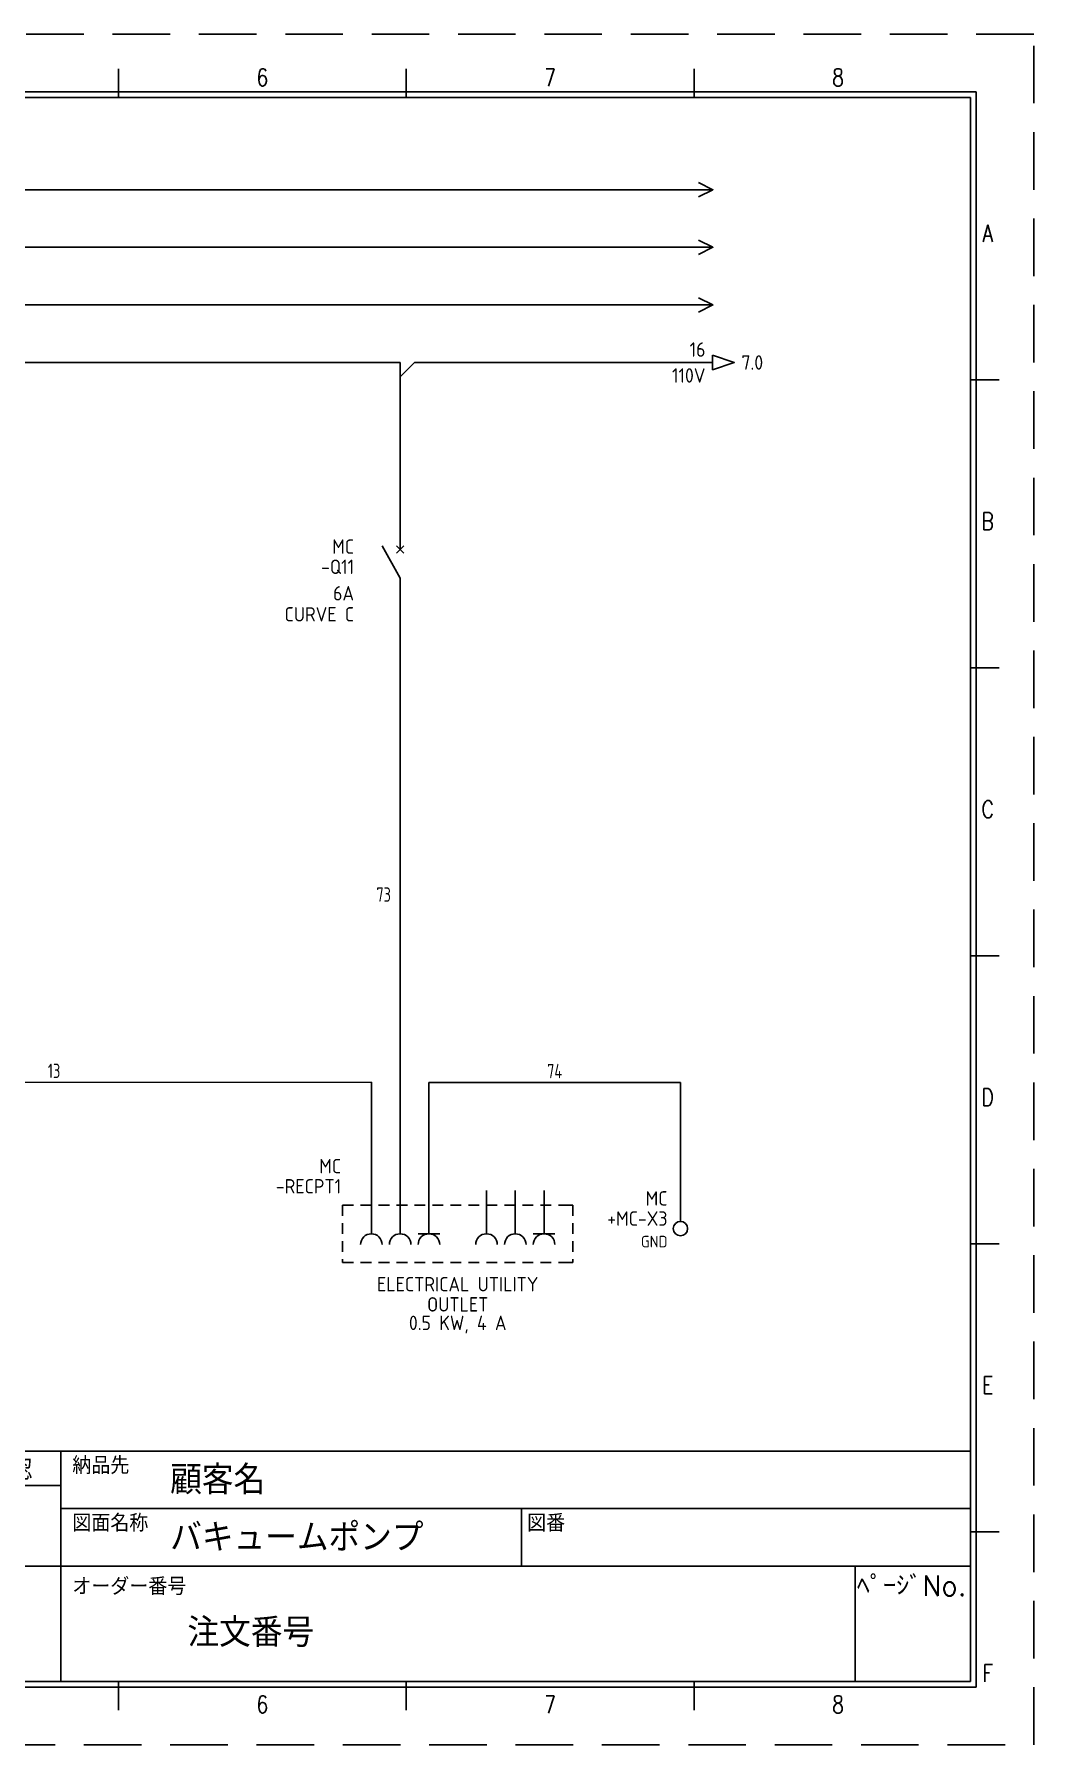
# Model space of a CAD drawing. Header units: millimetres. Extents: x 0 to 420, y 0 to 297.
# Drawn here: x 246.4 to 420, y 0 to 297 of the extents above; entities that cross this region are included whole.
import ezdxf
from ezdxf.enums import TextEntityAlignment as Align

# ---------------------------------------------------------------- set-up
doc = ezdxf.new("R2010")
doc.units = ezdxf.units.MM
doc.header["$LTSCALE"] = 10
doc.linetypes.add('DASHEDX2', pattern=[1.5, 1, -0.5])
doc.linetypes.add('HIDDEN', pattern=[0.375, 0.25, -0.125])
doc.layers.get('0').update_dxf_attribs({"linetype": 'CONTINUOUS'})
for name, color, linetype in [('COMMENT', 4, 'CONTINUOUS'), ('DESC', 150, 'CONTINUOUS'), ('GRN_2.5mm^2', 3, 'CONTINUOUS'), ('HIDDEN', 7, 'HIDDEN'), ('LOC', 8, 'CONTINUOUS'), ('MISC', 7, 'CONTINUOUS'), ('RED_2.5mm^2', 1, 'CONTINUOUS'), ('SYMS', 7, 'CONTINUOUS'), ('TAGS', 150, 'CONTINUOUS'), ('TAN_1.5mm^2', 253, 'CONTINUOUS'), ('TAN_4.0mm^2', 253, 'CONTINUOUS'), ('TERMS', 123, 'CONTINUOUS'), ('TITLE', 4, 'CONTINUOUS'), ('WIRENO', 72, 'CONTINUOUS'), ('WIREREF', 52, 'CONTINUOUS'), ('XREF', 7, 'CONTINUOUS'), ('ZUWAKU', 7, 'CONTINUOUS')]:
    doc.layers.add(name, color=color, linetype=linetype)
doc.styles.get("Standard").update_dxf_attribs({"font": 'romans', "width": 0.8, "bigfont": 'extfont'})
doc.styles.add('WD_IEC', font='isocp2.shx', dxfattribs={"width": 0.9, "height": 4, "bigfont": 'extfont2.shx'})

# ---------------------------------------------------------------- blocks, each defined once
blk = doc.blocks.new('JIS_tblock_a3(L)')
at = {"layer": 'HIDDEN'}
for p, q in [((-398, 32), (-258, 32)), ((-398, 24), (-258, 24)), ((-398, 16), (-258, 16)), ((-398, 8), (-258, 8))]:
    blk.add_line(p, q, dxfattribs=at)
at = {"layer": 'ZUWAKU'}
for p, q in [((-398, 40), (0, 40)), ((-398, 40), (-398, 0)), ((-373, 40), (-373, 0)), ((-372.5, 40), (-372.5, 0)), ((-258, 0), (-258, 40)), ((-238, 40), (-238, 20)), ((-218, 40), (-218, 20)), ((-198, 40), (-198, 20)), ((-178, 40), (-178, 20)), ((-158, 0), (-158, 40)), ((0, 0), (0, 40)), ((-241, 35), (-254, 23)), ((-238, 34), (-158, 34)), ((-158, 30), (0, 30)), ((-78, 30), (-78, 20)), ((-258, 20), (-158, 20)), ((-158, 20), (0, 20)), ((-20, 20), (-20, 0)), ((-398, 0), (0, 0))]:
    blk.add_line(p, q, dxfattribs=at)
at = {"layer": 'TITLE'}
for tag, p, height in [('REVINFO51', (-370, 34), 3), ('ORDER2', (-139, 32.5), 5), ('REVINFO41', (-370, 26), 3), ('INFO1', (-139, 22.5), 5), ('SCALE0', (-247.5, 23), 3), ('REVINFO31', (-370, 18), 3), ('REVINFO21', (-370, 10), 3), ('ORDER1', (-136, 6), 5), ('REVINFO11', (-370, 2), 3)]:
    blk.add_attdef(tag, p, '', height=height, dxfattribs=at)
for tag, p in [('REVDATEY5', (-306, 34)), ('REVDATEM5', (-298, 34)), ('REVDATED5', (-290, 34)), ('REVDESIGN5', (-260, 34)), ('SCALE1', (-251, 29)), ('REVDATEY4', (-306, 26)), ('REVDATEM4', (-298, 26)), ('REVDATED4', (-290, 26)), ('REVDESIGN4', (-260, 26)), ('REVDATEY3', (-306, 18)), ('REVDATEM3', (-298, 18)), ('REVDATED3', (-290, 18)), ('REVDESIGN3', (-260, 18)), ('REVDATEY2', (-306, 10)), ('REVDATEM2', (-298, 10)), ('REVDATED2', (-290, 10)), ('REVDESIGN2', (-260, 10)), ('REVDATEY1', (-306, 2)), ('REVDATEM1', (-298, 2)), ('REVDATED1', (-290, 2)), ('REVDESIGN1', (-260, 2))]:
    blk.add_attdef(tag, text='', height=3, dxfattribs=at).set_placement(p, align=Align.RIGHT)
for tag, height, p in [('DESIGN1', 3, (-228, 27)), ('DESIGN2', 3, (-208, 27)), ('DESIGN3', 3, (-188, 27)), ('DESIGN4', 3, (-168, 27)), ('FILENAME0', 5, (-47.8, 25)), ('PAGE0', 3, (-10.3, 8.6))]:
    blk.add_attdef(tag, text='', height=height, dxfattribs=at).set_placement(p, align=Align.MIDDLE)
at = {"layer": 'TITLE', "flags": 1}
blk.add_attdef('LPAGE0', text='', height=3, dxfattribs=at).set_placement((-11, 3), align=Align.CENTER)
for tag, p in [('TYPE0', (-398, 0)), ('ORDER3', (-398, 0)), ('ORDER4', (-398, 0)), ('ORDER5', (-398, 0)), ('ORDER6', (-398, 0)), ('ORDER7', (-398, 0)), ('ORDER8', (-398, 0)), ('ORDER9', (-398, 0)), ('ORDER10', (-398, 0)), ('ORDER11', (-398, 0)), ('ORDER12', (-398, 0)), ('ORDER13', (-398, 0)), ('ORDER14', (-398, 0)), ('ORDER15', (-398, 0)), ('ORDER16', (-398, 0)), ('ORDER17', (-398, 0)), ('ORDER18', (-398, 0)), ('ORDER19', (-398, 0)), ('ORDER20', (-398, 0)), ('ORDER21', (-398, 0)), ('ORDER22', (-398, 0)), ('ORDER23', (-398, 0)), ('SCALETYPE0', (-398, 0)), ('DATEY1', (-398, 0)), ('DATEM1', (-398, 0)), ('DATED1', (-398, 0)), ('DATEY2', (-398, 0)), ('DATEM2', (-398, 0)), ('DATED2', (-398, 0)), ('BANNAME0', (-398, 0)), ('INFO3', (-398, 0)), ('INFO4', (-398, 0)), ('INFO5', (-398, 0)), ('INFO6', (-398, 0)), ('INFO7', (-398, 0)), ('INFO8', (-398, 0)), ('INFO9', (-398, 0)), ('INFO10', (-398, 0)), ('INFO11', (-398, 0)), ('INFO12', (-398, 0)), ('INFO13', (-398, 0)), ('INFO14', (-398, 0)), ('INFO15', (-398, 0)), ('INFO16', (-398, 0)), ('INFO17', (-398, 0)), ('INFO18', (-398, 0)), ('INFO19', (-398, 0)), ('INFO20', (-398, 0)), ('INFO21', (-398, 0)), ('INFO22', (-398, 0)), ('INFO23', (-398, 0)), ('INFO24', (-398, 0)), ('DATEY3', (-398, 0)), ('DATEM3', (-398, 0)), ('DATED3', (-398, 0)), ('DATEY4', (-398, 0)), ('DATEM4', (-398, 0)), ('DATED4', (-398, 0)), ('DATEY5', (-398, 0)), ('DATEM5', (-398, 0)), ('DATED5', (-398, 0)), ('DATEY6', (-398, 0)), ('DATEM6', (-398, 0)), ('DATED6', (-398, 0)), ('REFERENCETYPE0', (-398, 0)), ('INFO2', (-397.7, 0))]:
    blk.add_attdef(tag, p, '', height=3, dxfattribs=at)
at = {"layer": 'TITLE', "width": 0.8, "flags": 1}
for tag in ['REVINFO12', 'REVINFO13', 'REVINFO22', 'REVINFO23', 'REVINFO32', 'REVINFO33', 'REVINFO42', 'REVINFO43', 'REVINFO52', 'REVINFO53', 'REVINFO61', 'REVINFO62', 'REVINFO63', 'REVINFO71', 'REVINFO72', 'REVINFO73', 'REVINFO81', 'REVINFO82', 'REVINFO83', 'REVDESIGN6', 'REVDESIGN7', 'REVDESIGN8', 'REVDATEY6', 'REVDATEM6', 'REVDATED6', 'REVDATEY7', 'REVDATEM7', 'REVDATED7', 'REVDATEY8', 'REVDATEM8', 'REVDATED8']:
    blk.add_attdef(tag, (-398, 0), '', height=3, dxfattribs=at)
at = {"layer": 'TITLE', "flags": 1}
blk.add_attdef('PAPER0', text='', height=1, dxfattribs=at).set_placement((-3, -1), align=Align.TOP_RIGHT)
at = {"layer": 'ZUWAKU'}
for s, height, p in [('スケール', 3, (-257, 36)), ('納品先', 3, (-156, 36)), ('△訂正5', 4, (-395, 33.5)), ('△訂正4', 4, (-395, 25.5)), ('図面名称', 3, (-156, 26)), ('図番', 3, (-77, 26)), ('△訂正3', 4, (-395, 17.5)), ('オーダー番号', 3, (-156, 15)), ('△訂正2', 4, (-395, 9.5)), ('△訂正1', 4, (-395, 1.5))]:
    blk.add_text(s, height=height, dxfattribs=at).set_placement(p)
for s, p in [('設 計', (-228, 35)), ('製 図', (-208, 35)), ('検 図', (-188, 35)), ('承 認', (-168, 35)), ('ﾍﾟｰｼﾞNo.', (-10.23, 14.88))]:
    blk.add_text(s, height=3.5, dxfattribs=at).set_placement(p, align=Align.CENTER)
blk = doc.blocks.new('HA1X1')
blk.add_lwpolyline([(-2.5, 1.25), (0, 0), (-2.5, -1.25)])
at = {"style": 'WD_IEC'}
blk.add_attdef('DESC1', (2.5, 0.675), '', height=2.5, dxfattribs=at)
at = {"style": 'WD_IEC', "flags": 1}
blk.add_attdef('X4TERM01', (0, 0), '', height=0.32, dxfattribs=at)
at = {"style": 'WD_IEC'}
blk.add_attdef('DESC2', text='', height=2.5, dxfattribs=at).set_placement((2.5, -0.675), align=Align.TOP_LEFT)
blk = doc.blocks.new('VCN1RDUP')
at = {"linetype": 'Continuous'}
for p, q in [((0, -7.5), (0, 0)), ((5, -7.5), (5, 0)), ((10, -7.5), (10, 0)), ((20, -7.5), (20, 0)), ((25, -7.5), (25, 0)), ((30, -7.5), (30, 0))]:
    blk.add_line(p, q, dxfattribs=at)
for p, q in [((-5, -2.5), (-3.125, -2.5)), ((-5, -2.5), (-5, -4.375)), ((-1.875, -2.5), (0, -2.5)), ((1.25, -2.5), (3.125, -2.5)), ((4.375, -2.5), (6.25, -2.5)), ((7.5, -2.5), (9.375, -2.5)), ((10.625, -2.5), (12.5, -2.5)), ((13.75, -2.5), (15.625, -2.5)), ((16.875, -2.5), (18.75, -2.5)), ((20, -2.5), (21.875, -2.5)), ((23.125, -2.5), (25, -2.5)), ((26.25, -2.5), (28.125, -2.5)), ((29.375, -2.5), (31.25, -2.5)), ((32.5, -2.5), (35, -2.5)), ((35, -4.375), (35, -2.5)), ((-5, -5.625), (-5, -7.5)), ((35, -7.5), (35, -5.625)), ((-5, -8.75), (-5, -10.625)), ((8.125, -7.5), (11.875, -7.5)), ((28.125, -7.5), (31.875, -7.5)), ((35, -10.625), (35, -8.75)), ((-5, -11.875), (-5, -12.5)), ((35, -12.5), (35, -11.875)), ((-5, -12.5), (-3.125, -12.5)), ((-1.875, -12.5), (0, -12.5)), ((1.25, -12.5), (3.125, -12.5)), ((4.375, -12.5), (6.25, -12.5)), ((7.5, -12.5), (9.375, -12.5)), ((10.625, -12.5), (12.5, -12.5)), ((13.75, -12.5), (15.625, -12.5)), ((16.875, -12.5), (18.75, -12.5)), ((20, -12.5), (21.875, -12.5)), ((23.125, -12.5), (25, -12.5)), ((26.25, -12.5), (28.125, -12.5)), ((29.375, -12.5), (31.25, -12.5)), ((32.5, -12.5), (35, -12.5))]:
    blk.add_line(p, q)
for centre in [(0, -9.375), (5, -9.375), (10, -9.375), (20, -9.375), (25, -9.375), (30, -9.375)]:
    blk.add_arc(centre, 1.875, 0, 180)
at = {"style": 'WD_IEC'}
for tag, p in [('INST', (-5.25, 6.5)), ('LOC', (-5.25, 3)), ('TAG1', (-5.25, -0.5))]:
    blk.add_attdef(tag, text='', height=2.5, dxfattribs=at).set_placement(p, align=Align.RIGHT)
at = {"style": 'WD_IEC', "flags": 1}
for tag, p, height in [('X2TERM01', (0, 0), 0.32), ('X2TERM02', (5, 0), 0.32), ('X2TERM03', (10, 0), 0.32), ('X2TERM04', (20, 0), 0.32), ('X2TERM05', (25, 0), 0.32), ('X2TERM06', (30, 0), 0.32), ('ASSYCODE', (36, -14), 1), ('FAMILY', (36, -15.5), 1), ('CATDESC', (36, -17), 1)]:
    blk.add_attdef(tag, p, '', height=height, dxfattribs=at)
at = {"style": 'WD_IEC', "flags": 9}
for tag, p in [('MFG', (-6, -4)), ('CAT', (-6, -6.5))]:
    blk.add_attdef(tag, text='', height=1.5, dxfattribs=at).set_placement(p, align=Align.RIGHT)
at = {"style": 'WD_IEC'}
for tag, p in [('TERM01', (-1, 0)), ('TERM02', (4, 0)), ('TERM03', (9, 0)), ('TERM04', (19, 0)), ('TERM05', (24, 0)), ('TERM06', (29, 0))]:
    blk.add_attdef(tag, text='', height=2, rotation=90, dxfattribs=at).set_placement(p, align=Align.RIGHT)
at = {"lineweight": 15, "style": 'WD_IEC'}
blk.add_attdef('XREF', text='', height=2.5, dxfattribs=at).set_placement((-6, -11.5), align=Align.RIGHT)
at = {"style": 'WD_IEC'}
for tag, p in [('DESC1', (15, -16.25)), ('DESC2', (15, -19.75)), ('DESC3', (15, -23.25))]:
    blk.add_attdef(tag, text='', height=2.5, dxfattribs=at).set_placement(p, align=Align.MIDDLE)
blk = doc.blocks.new('HA1S1')
blk.add_lwpolyline([(0, 1.25), (3.75, 0), (0, -1.25)], close=True)
at = {"style": 'WD_IEC'}
for tag, height, flags, p in [('WIRENO', 2.5, 8, (-1.25, 1)), ('SIGCODE', 1, 1, (5, 1.8))]:
    blk.add_attdef(tag, text='', height=height, dxfattribs=dict(at, flags=flags)).set_placement(p, align=Align.RIGHT)
at = {"style": 'WD_IEC', "flags": 1}
blk.add_attdef('X4TERM01', (0, 0), '', height=0.32, dxfattribs=at)
at = {"style": 'WD_IEC'}
blk.add_attdef('XREF', text='', height=2.5, dxfattribs=at).set_placement((5, 0), align=Align.MIDDLE_LEFT)
blk.add_attdef('DESC1', text='', height=2.5, dxfattribs=at).set_placement((-1.25, -1), align=Align.TOP_RIGHT)
blk = doc.blocks.new('WD_WNH')
at = {"linetype": 'Continuous', "style": 'WD_IEC', "width": 0.8}
blk.add_attdef('WIRENO', text='', height=2.5, dxfattribs=at).set_placement((0, 0.75), align=Align.CENTER)
at = {"style": 'WD_IEC', "flags": 1}
for tag, p in [('W08USER', (0, 0.375)), ('W04USER', (0, 0.875)), ('W05USER', (0, 0.75)), ('W09USER', (0, 0.25)), ('W03USER', (0, 1)), ('W06USER', (0, 0.625)), ('W07USER', (0, 0.5)), ('W02USER', (0, 1.125)), ('W01USER', (0, 1.25)), ('W10USER', (0, 0.125))]:
    blk.add_attdef(tag, text='', height=0.08, dxfattribs=at).set_placement(p, align=Align.CENTER)
blk = doc.blocks.new('WD_WNV')
at = {"linetype": 'Continuous', "style": 'WD_IEC', "width": 0.8}
blk.add_attdef('WIRENO', text='', height=2.5, dxfattribs=at).set_placement((-1.6, 0), align=Align.MIDDLE_RIGHT)
at = {"style": 'WD_IEC', "flags": 1}
for tag, p in [('W08USER', (-1, 0.375)), ('W04USER', (-1, 0.875)), ('W05USER', (-1, 0.75)), ('W09USER', (-1, 0.25)), ('W03USER', (-1, 1)), ('W06USER', (-1, 0.625)), ('W07USER', (-1, 0.5)), ('W02USER', (-1, 1.125)), ('W01USER', (-1, 1.25)), ('W10USER', (-1, 0.125))]:
    blk.add_attdef(tag, text='', height=0.08, dxfattribs=at).set_placement(p, align=Align.CENTER)
blk = doc.blocks.new('JIS_border_a3(L)')
at = {"layer": 'ZUWAKU', "color": 5, "linetype": 'DASHEDX2'}
for p, q in [((420, 297), (0, 297)), ((420, 0), (420, 297)), ((0, 0), (420, 0))]:
    blk.add_line(p, q, dxfattribs=at)
at = {"layer": 'ZUWAKU'}
for p, q in [((261, 286), (261, 291)), ((311, 286), (311, 291)), ((361, 286), (361, 291)), ((414, 237), (409, 237)), ((414, 187), (409, 187)), ((414, 137), (409, 137)), ((414, 87), (409, 87)), ((414, 37), (409, 37)), ((261, 6), (261, 11)), ((311, 6), (311, 11)), ((361, 6), (361, 11))]:
    blk.add_line(p, q, dxfattribs=at)
at = {"layer": 'ZUWAKU', "color": 5}
for p, q in [((410, 287), (10, 287)), ((409, 286), (11, 286)), ((409, 11), (409, 286)), ((410, 10), (410, 287)), ((10, 10), (410, 10)), ((11, 11), (409, 11))]:
    blk.add_line(p, q, dxfattribs=at)
at = {"layer": 'COMMENT', "width": 0.8}
for s, p in [('6', (286, 289.5)), ('7', (336, 289.5)), ('8', (386, 289.5)), ('A', (412, 262.43)), ('B', (412, 212.43)), ('C', (412, 162.43)), ('D', (412, 112.43)), ('E', (412, 62.43)), ('F', (412, 12.43)), ('6', (286, 7)), ('7', (336, 7)), ('8', (386, 7))]:
    blk.add_text(s, height=3, dxfattribs=at).set_placement(p, align=Align.MIDDLE)
blk = doc.blocks.new('VT0002')
blk.add_circle((0, 0), 1.25)
at = {"style": 'WD_IEC'}
for tag, p in [('INST', (-2.25, 7.5)), ('LOC', (-2.25, 4))]:
    blk.add_attdef(tag, text='', height=2.5, dxfattribs=at).set_placement(p, align=Align.RIGHT)
at = {"style": 'WD_IEC', "flags": 1}
for tag, p, height in [('ASSYCODE', (2.75, 10.75), 1), ('CATDESC', (2.75, 9.25), 1), ('MFG', (2.75, 7.25), 1.5), ('CAT', (2.75, 4.75), 1.5), ('X4TERM01', (-1.25, 0), 0.32), ('X4PIN01', (-1.25, 1), 0.4), ('X4TERMDESC01', (-1.25, 0.5), 0.4), ('X2TERM01', (0, 1.25), 0.32), ('X2PIN01', (0, 2.25), 0.4), ('X2TERMDESC01', (0, 1.75), 0.4), ('X8PIN01', (0, -0.25), 0.4), ('X1TERM01', (1.25, 0), 0.32), ('X1PIN01', (1.25, 1), 0.4), ('X1TERMDESC01', (1.25, 0.5), 0.4), ('X8TERM01', (0, -1.25), 0.32), ('X8TERMDESC01', (0, -0.75), 0.4), ('STRIPSEQ', (0, -3), 0.4), ('LINKTERM', (0, -2), 0.4)]:
    blk.add_attdef(tag, p, '', height=height, dxfattribs=at)
at = {"style": 'WD_IEC', "flags": 8}
for tag, height, p in [('TAGSTRIP', 2.5, (-2.25, 0.5)), ('TERM01', 2, (-2.25, -3.25))]:
    blk.add_attdef(tag, text='', height=height, dxfattribs=at).set_placement(p, align=Align.RIGHT)
blk = doc.blocks.new('VCB1')
for p, q in [((0, 6), (0, 2.5)), ((0, -2.5), (-3.12, 3.12)), ((0.62, 1.88), (-0.62, 3.12)), ((-0.62, 1.88), (0.62, 3.12)), ((0, -2.5), (0, -6))]:
    blk.add_line(p, q)
at = {"style": 'WD_IEC'}
for tag, p in [('INST', (-8, 5.25)), ('LOC', (-8, 1.75)), ('TAG1', (-8, -1.75)), ('RATING1', (-8, -6.35)), ('DESC1', (-8, -14.35)), ('DESC2', (-8, -17.85)), ('DESC3', (-8, -21.35))]:
    blk.add_attdef(tag, text='', height=2.5, dxfattribs=at).set_placement(p, align=Align.RIGHT)
at = {"style": 'WD_IEC', "flags": 1}
for tag, p, height in [('X2TERM02', (0, 6), 0.32), ('MFG', (2.84, 2.53), 1.5), ('X4LINK', (-2, 0), 0.32), ('X1LINK', (-0.5, 0), 0.32), ('CAT', (2.84, 0.03), 1.5), ('X8TERM01', (0, -6), 0.32), ('ASSYCODE', (1, -9), 1), ('FAMILY', (1, -10.5), 1), ('CATDESC', (1, -12), 1), ('CONTACT', (1, -13.5), 1)]:
    blk.add_attdef(tag, p, '', height=height, dxfattribs=at)
at = {"style": 'WD_IEC'}
blk.add_attdef('TERM02', text='', height=2, dxfattribs=at).set_placement((1.43, 6), align=Align.TOP_LEFT)
blk.add_attdef('TERM01', (1.4, -5.61), '', height=2, dxfattribs=at)
at = {"lineweight": 15, "style": 'WD_IEC'}
blk.add_attdef('XREF', text='', height=2.5, dxfattribs=at).set_placement((-8, -10.35), align=Align.RIGHT)
blk = doc.blocks.new('HT0_184')
for p, q in [((0, 0), (-2.5, 0)), ((0, 0), (0, -2.5)), ((0, -2.5), (2.5, 0))]:
    blk.add_line(p, q)
at = {"style": 'WD_IEC', "flags": 1}
for tag, p in [('X4TERM01', (-2.5, 0)), ('X1TERM01', (2.5, 0)), ('X8TERM01', (0, -2.5)), ('WDWSEQ', (1.53, -1.26))]:
    blk.add_attdef(tag, p, '', height=0.4, dxfattribs=at)

msp = doc.modelspace()

# ---------------------------------------------------------------- linework, layer by layer
at = {"layer": 'GRN_2.5mm^2'}
for p, q in [((314.94, 114.98), (358.63, 114.98)), ((314.94, 96.22), (314.94, 114.98)), ((358.63, 114.98), (358.63, 90.87))]:
    msp.add_line(p, q, dxfattribs=at)
at = {"layer": 'RED_2.5mm^2'}
for p, q in [((177.28, 240), (307.44, 240)), ((312.44, 240), (364.22, 240)), ((309.94, 237.5), (309.94, 211.03)), ((304.94, 115.03), (201.52, 115)), ((304.94, 96.22), (304.94, 115.03))]:
    msp.add_line(p, q, dxfattribs=at)
at = {"layer": 'TAN_1.5mm^2'}
msp.add_line((309.94, 96.22), (309.94, 199.03), dxfattribs=at)
at = {"layer": 'TAN_4.0mm^2'}
for p, q in [((72.5, 270), (364.28, 270)), ((78.85, 260), (364.28, 260)), ((85.2, 250), (364.28, 250))]:
    msp.add_line(p, q, dxfattribs=at)

# ---------------------------------------------------------------- block references
msp.add_blockref('JIS_border_a3(L)', (0, 0))
msp.add_blockref('JIS_tblock_a3(L)', (409, 11)).add_auto_attribs({'ORDER1': '注文番号', 'ORDER2': '顧客名', 'INFO1': 'バキュームポンプ'})
at = {"layer": 'MISC'}
ref = msp.add_blockref('VCN1RDUP', (304.94, 96.22), dxfattribs=at)
ref.add_attrib('TAG1', '-RECPT1', dxfattribs={"layer": 'TAGS', "height": 2.5, "style": 'WD_IEC'}).set_placement((299.69, 95.72), align=Align.RIGHT)
ref.add_attrib('LOC', 'MC', dxfattribs={"layer": 'LOC', "height": 2.5, "style": 'WD_IEC'}).set_placement((299.69, 99.22), align=Align.RIGHT)
ref.add_attrib('DESC1', 'ELECTRICAL UTILITY', dxfattribs={"layer": 'DESC', "height": 2.5, "style": 'WD_IEC'}).set_placement((319.94, 79.97), align=Align.MIDDLE)
ref.add_attrib('DESC2', 'OUTLET', dxfattribs={"layer": 'DESC', "height": 2.5, "style": 'WD_IEC'}).set_placement((319.94, 76.47), align=Align.MIDDLE)
ref.add_attrib('DESC3', '0.5 KW, 4 A', dxfattribs={"layer": 'DESC', "height": 2.5, "style": 'WD_IEC'}).set_placement((319.94, 72.97), align=Align.MIDDLE)
at = {"layer": 'RED_2.5mm^2'}
msp.add_blockref('HT0_184', (309.94, 240), dxfattribs=at)
at = {"layer": 'SYMS'}
for p in [(364.28, 270), (364.28, 260), (364.28, 250)]:
    msp.add_blockref('HA1X1', p, dxfattribs=at)
ref = msp.add_blockref('HA1S1', (364.22, 240), dxfattribs=at)
ref.add_attrib('WIRENO', '16', dxfattribs={"layer": 'WIREREF', "height": 2.5, "style": 'WD_IEC', "flags": 8}).set_placement((362.97, 241), align=Align.RIGHT)
ref.add_attrib('DESC1', '110V', dxfattribs={"layer": 'DESC', "height": 2.5, "style": 'WD_IEC'}).set_placement((362.97, 239), align=Align.TOP_RIGHT)
ref.add_attrib('XREF', '7.0', dxfattribs={"layer": 'XREF', "height": 2.5, "style": 'WD_IEC'}).set_placement((369.22, 240), align=Align.MIDDLE_LEFT)
ref = msp.add_blockref('VCB1', (309.94, 205.03), dxfattribs=at)
ref.add_attrib('TAG1', '-Q11', dxfattribs={"layer": 'TAGS', "height": 2.5, "style": 'WD_IEC'}).set_placement((301.94, 203.28), align=Align.RIGHT)
ref.add_attrib('LOC', 'MC', dxfattribs={"layer": 'LOC', "height": 2.5, "style": 'WD_IEC'}).set_placement((301.94, 206.78), align=Align.RIGHT)
ref.add_attrib('RATING1', '6A', dxfattribs={"layer": 'MISC', "height": 2.5, "style": 'WD_IEC'}).set_placement((301.94, 198.68), align=Align.RIGHT)
ref.add_attrib('DESC3', 'CURVE C', dxfattribs={"layer": 'DESC', "height": 2.5, "style": 'WD_IEC'}).set_placement((301.94, 195.03), align=Align.RIGHT)
ref = msp.add_blockref('VT0002', (358.63, 89.62), dxfattribs=at)
ref.add_attrib('TAGSTRIP', '+MC-X3', dxfattribs={"layer": 'TAGS', "height": 2.5, "style": 'WD_IEC', "flags": 8}).set_placement((356.38, 90.12), align=Align.RIGHT)
ref.add_attrib('LOC', 'MC', dxfattribs={"layer": 'LOC', "height": 2.5, "style": 'WD_IEC'}).set_placement((356.38, 93.62), align=Align.RIGHT)
ref.add_attrib('TERM01', 'GND', dxfattribs={"layer": 'TERMS', "height": 2, "style": 'WD_IEC', "flags": 8}).set_placement((356.38, 86.37), align=Align.RIGHT)
at = {"layer": 'WIRENO'}
ref = msp.add_blockref('WD_WNV', (309.94, 147.62), dxfattribs=at)
ref.add_attrib('WIRENO', '73', dxfattribs={"linetype": 'Continuous', "height": 2.5, "style": 'WD_IEC', "width": 0.8}).set_placement((308.34, 147.62), align=Align.MIDDLE_RIGHT)
ref = msp.add_blockref('WD_WNH', (249.83, 115.01), dxfattribs=at)
ref.add_attrib('WIRENO', '13', dxfattribs={"linetype": 'Continuous', "height": 2.5, "style": 'WD_IEC', "width": 0.8}).set_placement((249.83, 115.76), align=Align.CENTER)
ref = msp.add_blockref('WD_WNH', (336.78, 114.98), dxfattribs=at)
ref.add_attrib('WIRENO', '74', dxfattribs={"linetype": 'Continuous', "height": 2.5, "style": 'WD_IEC', "width": 0.8}).set_placement((336.78, 115.73), align=Align.CENTER)

doc.saveas('drawing.dxf')
